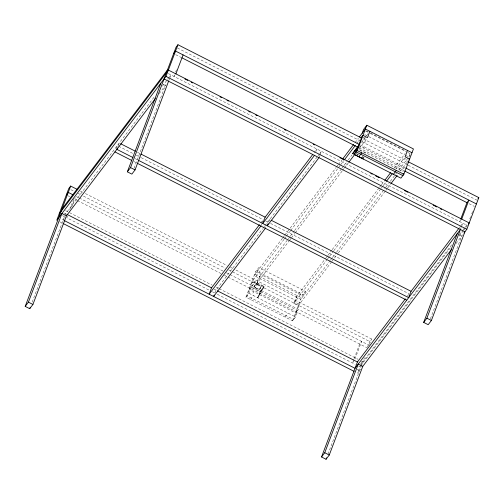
<?xml version="1.0" encoding="UTF-8"?>
<svg xmlns="http://www.w3.org/2000/svg" width="504" height="504" viewBox="0 0 504 504"><rect width="100%" height="100%" fill="white"/><g stroke="black" fill="none" stroke-linecap="round" stroke-linejoin="round"><path stroke-width="0.38" stroke-dasharray="2.52 1.89" d="M32.206 302.091L65.608 213.696L154.356 96.774M69.722 209.727L73.868 198.765L76.665 200.189M71.65 207.188L75.241 197.688M116.26 148.384L117.319 145.568L132.754 153.411M118.182 145.845L119.246 143.029M134.07 168.254L165.356 85.466L163.422 84.483M168.569 81.232L169.369 79.122M169.634 78.416L170.963 74.901L169.539 76.772M174.523 74.964L173.974 76.425L175.896 73.886M175.631 72.04L176.457 69.854M214.969 292.95L216.033 290.134L262.527 228.879M260.839 226.044L261.639 223.933M261.904 223.228L262.704 221.117M265.356 228.337L265.885 226.926M268.878 221.577L269.672 219.467L267.737 218.484M245.965 297.152L248.919 293.259L251.313 286.927L297.946 310.622L295.552 316.953L292.597 320.846L245.965 297.152L255.534 271.82L258.747 267.586L305.38 291.287L303.943 295.086L257.311 271.391L258.747 267.586M297.247 295.665L294.853 302.003L299.363 304.296L293.624 319.492L246.992 295.798L252.737 280.596L264.191 286.436L264.046 286.814L260.196 291.892L251.168 287.305L255.169 281.849L249.386 289.466L296.018 313.16L297.946 310.622M254.533 286.07L254.678 285.692M284.073 239.312L251.704 281.95L256.221 284.243L258.615 277.912L287.916 239.306M257.248 282.889L259.642 276.557M260.688 288.042L260.826 287.664M316.077 151.156L316.877 149.045L313.557 153.418M318.994 157.67L319.794 155.56M320.059 154.854L321.388 151.339L319.964 153.21M331.657 261.759L298.337 305.651L293.826 303.358L296.22 297.02L325.521 258.42M292.597 320.846L302.167 295.514L305.38 291.287M363 158.892L363.749 156.908M363.554 158.382L364.052 157.059M365.696 152.712L365.551 153.096L359.106 149.82M405.562 155.327L408.788 156.965L410.224 153.166M353.877 359.339L352.498 362.993L353.651 361.469M354.154 358.609L359.673 343.999L361.601 341.46L354.974 358.993M360.845 364.625L357.626 373.149L360.467 369.401M361.122 363.894L362.502 360.24M367.46 347.111L369.589 341.485L371.517 338.946L235.469 269.816M327.991 454.136L364.43 357.701M369.388 344.572L371.517 338.946M460.606 219.467L459.78 221.659L461.324 219.624M460.398 229.515L461.191 227.405M461.462 226.706L462.792 223.184L461.368 225.061M430.41 318.837L461.696 236.042L459.119 234.732M469.785 218.906L470.616 216.714M471.719 213.791L472.544 211.598M162.42 86.153L167.171 79.897M167.643 79.273L169.067 77.402M64.128 218.818L63.214 220.028L61.28 219.045M159.176 93.605L166.276 84.256M67.845 216.241L66.685 217.766L208.889 290.021M260.864 222.837L262.76 220.336M263 228.255L264.424 226.378M264.902 225.754L317.596 156.334M318.068 155.711L319.492 153.833M282.454 238.266L254.098 275.619L300.731 299.313L330.038 260.713M282.927 237.642L284.351 235.765M284.829 235.141L336.061 167.643M336.54 167.019L337.964 165.142M338.436 164.518L341.756 160.14M355.036 142.645L358.363 138.266M284.546 238.688L285.976 236.811M286.448 236.187L290.247 231.178M290.72 230.555L340.106 165.501M340.578 164.871L343.904 160.493M356.725 143.602L359.572 139.854M288.389 238.682L289.813 236.811M290.291 236.181L294.084 231.185M294.557 230.555L341.523 168.683M342.002 168.059L343.419 166.188M343.898 165.558L347.691 160.562M348.163 159.938L351.962 154.936M361.45 142.437L365.721 136.811M366.666 135.563L368.852 132.684M256.221 284.243L289.063 240.981M289.535 240.351L290.959 238.48M291.438 237.85L294.758 233.472M295.237 232.848L342.241 170.919M342.72 170.295L344.144 168.418M344.616 167.794L348.415 162.786M359.339 148.397L366.458 139.016L361.948 136.723M256.29 285.422L257.317 284.073M364.474 142.903L365.501 141.548M252.869 293.114L253.896 291.759M363.107 147.88L364.14 146.525M250.475 299.445L253.43 295.552M264.191 286.436L260.335 291.514L257.947 297.845L264.046 286.814L255.024 282.227M361.841 157.79L362.697 156.662M362.124 157.607L362.981 156.479M326 257.79L327.424 255.919M327.896 255.295L331.689 250.293M332.168 249.669L379.128 187.797M379.606 187.167L381.03 185.296M381.503 184.672L384.35 180.917M393.838 168.418L405.147 153.518M293.826 303.358L327.14 259.466M327.619 258.836L329.043 256.964M329.515 256.334L333.314 251.332M333.793 250.708L380.797 188.779M381.276 188.149L382.7 186.272M383.172 185.648L386.02 181.894M395.993 168.758L404.063 158.124L407.931 160.089M285.075 317.022L288.03 313.129M330.511 260.083L331.934 258.212M332.407 257.588L336.206 252.586M336.678 251.962L385.541 187.589M386.014 186.965L389.812 181.963M390.285 181.339L396.453 173.212M398.821 170.087L407.837 158.212M408.788 156.965L410.974 154.085M332.13 261.129L334.032 258.628M334.505 258.004L337.825 253.625M338.304 253.002L385.314 191.073M385.787 190.443L387.211 188.565M387.683 187.942L390.537 184.187M400.504 171.051L408.101 161.047M407.251 296.352L408.675 294.481M459.465 227.562L460.889 225.685M451.647 244.831L362.899 361.746L361.5 361.028M459.239 234.826L462.565 230.448M463.037 229.824L464.934 227.323M465.413 226.699L467.309 224.198M360.788 365.797L451.168 246.733M459.232 236.105L463.504 230.479M463.982 229.856L465.4 227.978M465.879 227.354L467.303 225.477L167.095 72.935M455.988 243.564L462.615 234.833M366.376 130.882L369.854 132.653M370.553 133.006L406.048 151.042M365.627 131.046L368.21 132.357M370.245 133.39L406.457 151.792M407.749 152.447L410.325 153.758M364.732 134.581L404.277 154.671M363.088 138.814L407.27 161.261M177.427 47.987L361.16 141.353M361.859 141.706L407.446 164.871M408.146 165.23L476.872 200.151M360.31 144.95L405.14 167.731M358.596 145.587L404.529 168.928M175.682 54.653L181.15 57.431M359.081 147.842L403.912 170.623M469.01 203.704L474.478 206.482M359.446 149.537L403.301 171.82M137.485 152.296L139.589 153.367M136.263 155.194L140.471 157.33M141.17 157.689L263.233 219.713M265.81 221.023L269.848 223.07M270.547 223.423L409.147 293.851M135.097 158.628L137.901 160.052M133.869 161.526L136.672 162.95M255.534 271.82L302.167 295.514M255.125 274.264L301.757 297.959M80.483 191.06L82.587 192.131M85.39 193.555L227.052 265.539M230.555 267.322L234.763 269.457M70.844 189.68L74.346 191.463M77.855 193.246L80.659 194.67M83.462 196.094L225.124 268.078M228.627 269.861L369.589 341.485M76.495 196.585L78.593 197.65M79.292 198.009L222.9 270.976M226.403 272.758L229.207 274.182M229.906 274.535L369.123 345.278M67.712 195.64L69.76 196.68M77.37 200.548L220.972 273.514M224.475 275.297L227.279 276.721M227.978 277.074L367.196 347.817M248.919 293.259L295.552 316.953M65.558 210.653L212.127 285.125M216.329 287.267L218.434 288.338M219.139 288.691L357.991 359.251M64.317 213.041L65.608 213.696M214.099 289.151L216.033 290.134M360.656 363.623L361.941 364.279M62.584 215.681L64.638 216.72M212.392 291.803L214.496 292.868M217.293 294.292L355.232 364.386M358.646 366.118L360.014 366.817M356.971 369.3L359.554 370.61M59.579 221.697L62.383 223.127M358.816 154.892A3.238 1.966 20.7 0 1 356.769 153.625M357.89 154.948A3.238 1.966 20.7 0 1 356.227 153.449M259.894 291.74L257.645 297.688L263.75 286.663L259.894 291.74M255.125 287.727A3.238 1.966 20.7 0 0 260.467 288.508A3.238 1.966 20.7 0 0 257.235 284.943A3.238 1.966 20.7 0 0 255.125 287.727M255.263 287.343A3.238 1.966 20.7 0 0 260.612 288.131A3.238 1.966 20.7 0 0 257.38 284.558A3.238 1.966 20.7 0 0 255.263 287.343"/><path stroke-width="0.76" d="M155.371 98.62L66.427 215.794L32.924 304.454L29.711 308.681L25.2 306.388L70.661 186.071L77.679 189.636M25.2 306.388L28.413 302.161L61.91 213.501L66.427 215.794M29.711 308.681L30.265 307.219M117.388 147.956L116.852 149.36L132.987 157.557M168.569 81.232L135.072 169.886L131.859 174.119L127.348 171.826L160.845 83.173M127.348 171.826L130.555 167.593L176.022 47.275L177.95 44.736L361.683 138.102M70.661 186.071L68.739 188.609L56.769 220.273L165.986 76.4L177.95 44.736M175.896 73.886L183.078 54.892M259.44 224.708L211.516 287.841L209.122 294.172L260.839 226.044M214.168 295.06L213.639 296.465L265.356 228.337M312.606 154.665L265.161 217.174L262.767 223.505L314.483 155.377M268.078 223.688L267.277 225.798L318.994 157.67M361.696 158.174L352.674 153.588L358.596 145.587M362.156 133.27L363.592 129.471L366.805 125.238L413.438 148.932L403.861 174.264L400.907 178.158L354.274 154.457L356.668 148.126M361.948 136.723L356.202 151.918L402.835 175.619L403.635 173.508M354.274 154.457L357.229 150.57L366.805 125.238M369.879 131.33L367.485 137.661L362.974 135.368L360.996 137.976M407.484 150.438L405.096 156.769L409.607 159.062L408.92 159.97M451.71 249.203L362.76 366.376L329.263 455.03L326.05 459.264L321.539 456.971L357.43 361.985L405.348 298.853M321.539 456.971L324.752 452.737L358.25 364.083L362.76 366.376M326.05 459.264L326.605 457.796M458.993 228.186L411.075 291.312L408.681 297.65L138.6 160.411M460.883 218.736L466.956 202.658L468.884 200.119L461.708 219.12M164.058 78.939L464.909 231.808L431.411 320.468L428.198 324.696L423.681 322.402L457.185 233.749M423.681 322.402L426.894 318.175L460.398 229.515L355.036 368.317L63.913 220.387M463.989 233.018L466.836 229.27L478.8 197.612L407.969 161.62M66.345 194.947L68.273 192.408L73.055 194.84M173.628 53.607L175.556 51.068L358.905 144.238M62.049 208.87L167.41 70.075M59.163 213.942L168.38 70.069L469.23 222.938L468.455 223.959M342.707 158.892L353.619 144.516M359.308 137.019L365.369 129.037L412.001 152.731M344.377 159.869L355.301 145.48M352.674 153.588L356.523 148.51M348.888 162.162L354.589 154.652M358.791 156.75L361.746 152.863M384.823 180.293L390.518 172.796M386.499 181.27L392.194 173.767M393.385 174.334L396.339 170.44M391.01 183.563L397.184 175.43M478.031 198.626L478.8 197.612M405.84 168.084L476.406 203.944M181.849 57.784L358.382 147.489M404.611 170.982L466.956 202.658M357.229 150.57L403.861 174.264M184.936 78.983L187.746 80.407M191.249 82.19L192.654 82.902M220.002 96.8L221.407 97.511M227.014 100.365L228.419 101.077M248.756 111.409L250.16 112.121M255.767 114.975L257.172 115.687M284.521 129.585L285.925 130.297M313.274 144.194L314.679 144.906M339.923 157.733L343.432 159.516M370.78 173.414L372.185 174.126M375.688 175.909L379.197 177.692M404.441 190.518L407.95 192.301M433.194 205.128L436.703 206.911M440.206 208.694L441.611 209.406M165.986 76.4L466.836 229.27M120.651 143.741L135.381 151.225M140.994 154.079L265.161 217.174M271.076 220.179L411.075 291.312M114.931 151.899L131.764 160.455M137.378 163.309L406.753 300.189M130.555 167.593L135.072 169.886M426.894 318.175L431.411 320.468M66.811 214.307L211.516 287.841M217.426 290.846L357.43 361.985M63.082 223.48L354.117 371.366M28.413 302.161L32.924 304.454M324.752 452.737L329.263 455.03M361.393 158.017L363.302 159.043"/></g></svg>
